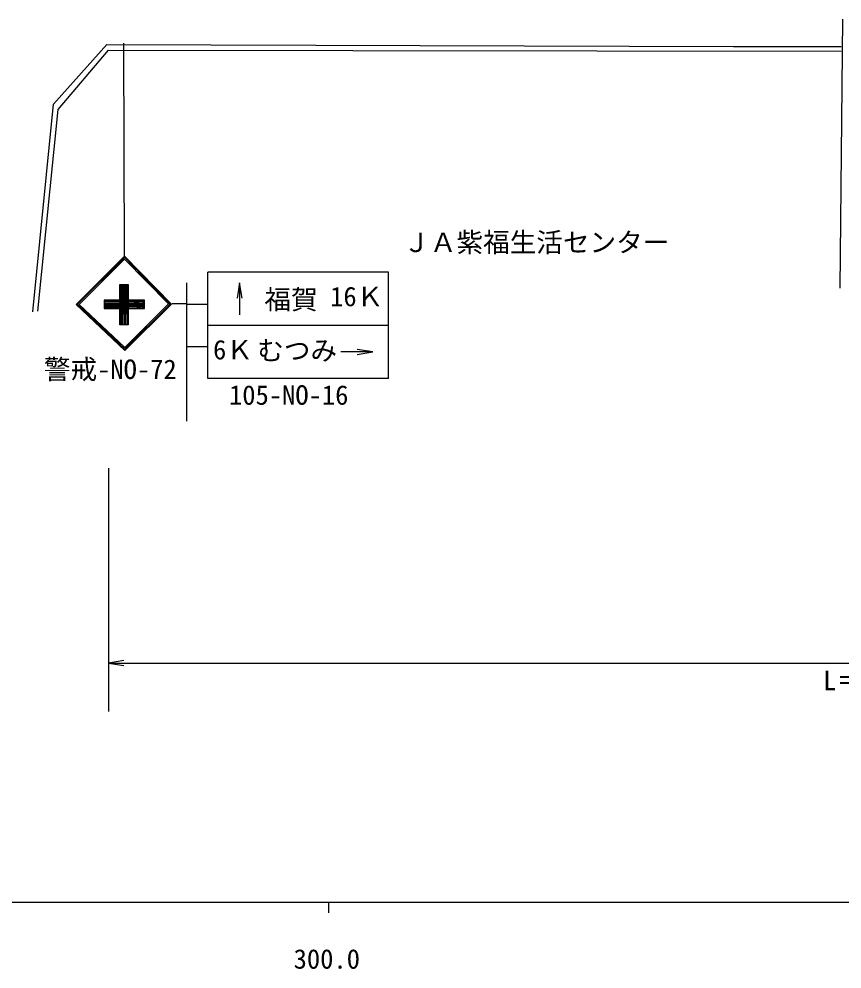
# Model space of a CAD drawing. Units: millimetres, scale not verified. Extents: x 40000 to 680000, y 20000 to 380000.
# Drawn here: x 338922 to 416255, y 198715 to 288022 of the extents above; entities that cross this region are included whole.
import ezdxf
from ezdxf.enums import TextEntityAlignment as Align

# ---------------------------------------------------------------- set-up
doc = ezdxf.new("R2010")
doc.units = ezdxf.units.MM
doc.header["$LTSCALE"] = 1000
for name, color, linetype, lineweight in [('M-BGD', 7, 'Continuous', 25), ('M-STR-STR3', 7, 'Continuous', 25), ('M-STR-STRC', 7, 'Continuous', 25), ('M-TTL-BAND', 7, 'Continuous', 25)]:
    doc.layers.add(name, color=color, linetype=linetype, lineweight=lineweight)
doc.layers.add('M-STR-HTXT', color=7, linetype='Continuous')
doc.styles.add('ＭＳ ゴシック', font='')
doc.styles.get('ＭＳ ゴシック').set_extended_font_data('MS Gothic')

# ---------------------------------------------------------------- blocks, each defined once
blk = doc.blocks.new('open_arrow')
at = {"color": 0, "linetype": 'Continuous', "lineweight": -2}
blk.add_lwpolyline([(7.5, 1.25), (0, 0), (7.5, -1.25)], dxfattribs=at)

msp = doc.modelspace()

# ---------------------------------------------------------------- linework, layer by layer
at = {"layer": 'M-BGD'}
for p, q in [((416087, 262713), (416327, 288022)), ((342177, 280002), (347171, 285621)), ((342609, 279522), (347316, 285093)), ((347171, 285621), (406050, 285429)), ((347316, 285093), (416183, 284997)), ((406050, 285429), (416183, 285429)), ((340208, 260504), (342177, 280002)), ((340688, 260552), (342609, 279522))]:
    msp.add_line(p, q, dxfattribs=at)
at = {"layer": 'M-STR-STR3'}
for p, q in [((347316, 245784), (347316, 222937)), ((347316, 227480), (487359, 227480))]:
    msp.add_line(p, q, dxfattribs=at)
at = {"layer": 'M-STR-STRC'}
for p, q in [((348835, 265741), (348771, 285739)), ((348835, 265741), (344277, 261184)), ((344318, 261146), (348853, 265609)), ((348758, 265664), (344454, 261231)), ((348833, 265457), (344565, 261188)), ((352977, 261230), (348833, 265457)), ((353258, 261228), (348835, 265741)), ((353112, 261191), (348842, 265620)), ((373655, 264219), (356655, 264219)), ((356655, 259219), (356655, 264219)), ((373655, 259219), (373655, 264219)), ((348387, 263078), (349187, 263078)), ((348387, 259280), (348387, 263078)), ((348387, 262996), (348469, 259342)), ((348509, 263078), (348529, 259322)), ((348608, 263078), (348608, 259342)), ((348727, 263078), (348688, 259302)), ((348827, 263078), (348827, 259342)), ((348966, 263078), (348906, 259342)), ((348910, 263000), (348956, 262472)), ((349045, 263078), (349045, 259342)), ((349115, 263000), (349045, 259366)), ((349187, 263078), (349187, 259280)), ((354655, 263219), (354655, 250219)), ((359655, 263219), (359655, 260219)), ((344277, 261184), (348880, 256850)), ((344424, 261201), (348902, 256942)), ((344565, 261188), (348875, 257128)), ((346914, 261599), (346914, 260799)), ((350712, 261599), (346914, 261599)), ((346914, 261526), (350625, 261526)), ((346914, 261407), (350625, 261427)), ((346914, 261288), (350625, 261288)), ((346914, 261149), (350625, 261229)), ((346914, 261050), (350566, 261129)), ((346914, 261010), (350586, 261050)), ((346914, 260911), (350625, 260951)), ((346914, 260799), (350712, 260799)), ((348872, 256970), (353151, 261231)), ((348875, 257128), (352977, 261230)), ((348880, 256850), (353258, 261228)), ((349745, 261359), (350624, 261427)), ((349994, 260875), (350594, 260950)), ((350492, 260919), (350624, 260799)), ((350610, 261388), (350546, 261421)), ((350668, 260919), (350607, 261426)), ((350712, 260799), (350712, 261599)), ((354655, 261237), (353314, 261232)), ((354666, 261219), (356655, 261219)), ((349187, 259280), (348387, 259280)), ((349115, 259366), (349187, 259791)), ((373655, 259219), (356655, 259219)), ((356655, 254219), (356655, 259219)), ((373655, 254219), (373655, 259219)), ((354666, 257219), (356655, 257219)), ((372155, 256719), (369155, 256719)), ((373655, 254219), (356655, 254219))]:
    msp.add_line(p, q, dxfattribs=at)
at = {"layer": 'M-TTL-BAND'}
for p, q in [((40000, 205000), (579000, 205000)), ((368000, 205000), (368000, 204000))]:
    msp.add_line(p, q, dxfattribs=at)

# ---------------------------------------------------------------- block references
at = {"layer": 'M-STR-STR3', "xscale": 193, "yscale": 193}
msp.add_blockref('open_arrow', (347316, 227480), dxfattribs=at)
at = {"layer": 'M-STR-STRC', "xscale": 193, "yscale": 193}
for p, rotation in [((359655, 263219), 270), ((372155, 256719), 180)]:
    msp.add_blockref('open_arrow', p, dxfattribs=dict(at, rotation=rotation))

# ---------------------------------------------------------------- texts
at = {"layer": 'M-STR-HTXT', "style": 'ＭＳ ゴシック'}
msp.add_text('ＪＡ紫福生活センター', height=1833, dxfattribs=at).set_placement((375031, 267028), align=Align.MIDDLE_LEFT)
at = {"layer": 'M-STR-STR3', "style": 'ＭＳ ゴシック'}
msp.add_text('L＝139.0', height=1833, dxfattribs=at).set_placement((414480, 224372), align=Align.BOTTOM_LEFT)
at = {"layer": 'M-STR-STRC', "style": 'ＭＳ ゴシック'}
for s, p in [('福賀', (361983, 260187)), ('16Ｋ', (368155, 260469)), ('6Ｋ', (357155, 255469)), ('むつみ', (361309, 255400)), ('警戒-NO-72', (341258, 253628)), ('105-NO-16', (358654, 251208))]:
    msp.add_text(s, height=1833, dxfattribs=at).set_placement(p, align=Align.BOTTOM_LEFT)
at = {"layer": 'M-TTL-BAND', "style": 'ＭＳ ゴシック'}
msp.add_text('300.0', height=1833, dxfattribs=at).set_placement((367844, 198195), align=Align.BOTTOM_CENTER)

doc.saveas('drawing.dxf')
